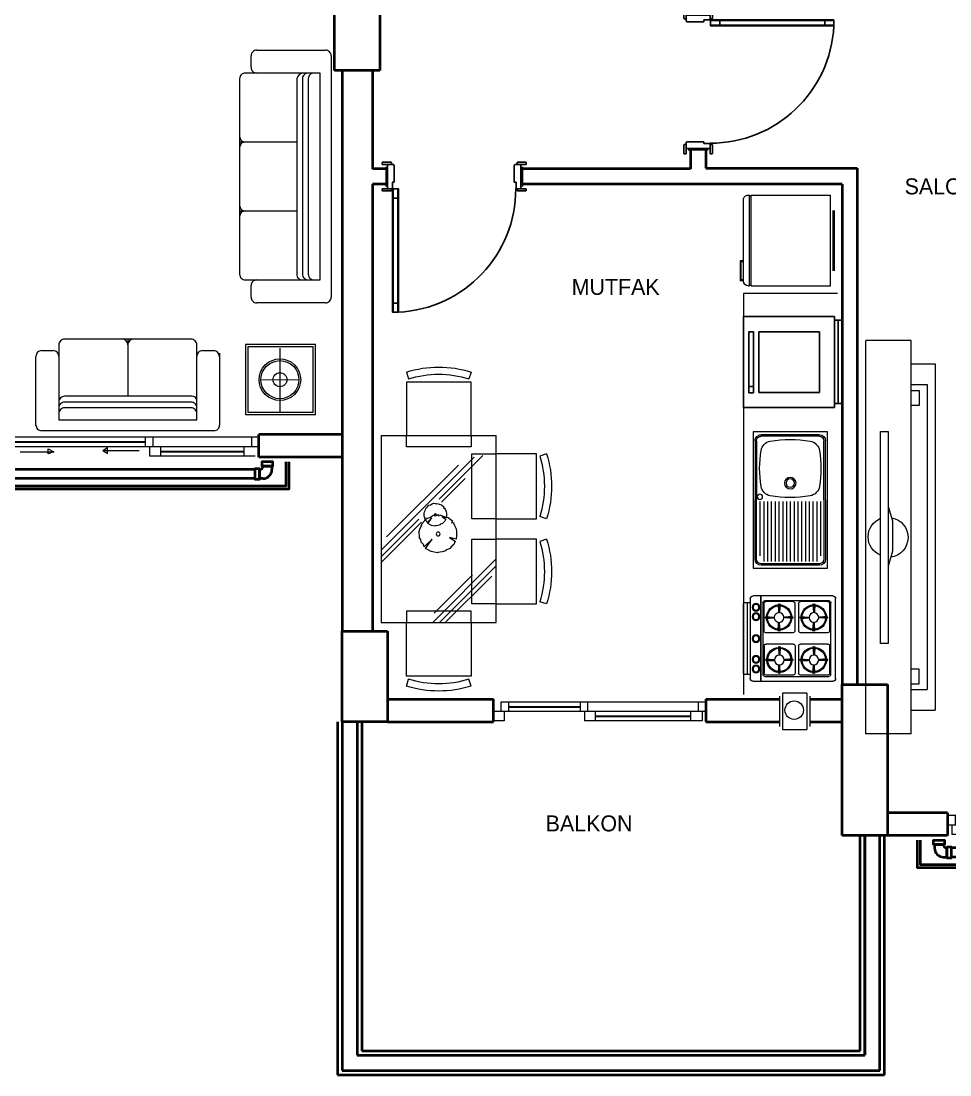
# Model space of a CAD drawing. Header units: millimetres. Extents: x 0 to 2111, y 0 to 1407.
# Drawn here: x 1189 to 1802, y 19 to 714 of the extents above; entities that cross this region are included whole.
import ezdxf

# ---------------------------------------------------------------- set-up
doc = ezdxf.new("R2010")
doc.units = ezdxf.units.MM
doc.layers.add('14_ISLAK_MEKAN_TEFRİŞ', color=134, linetype='Continuous')
doc.layers.add('PENCERE', color=134, linetype='Continuous')
for name, color, linetype, lineweight in [('cam', 130, 'Continuous', 5), ('duvar_40', 255, 'Continuous', 40), ('KAPI_ALFA', 252, 'Continuous', 25), ('TEF', 252, 'Continuous', 13), ('tefriş-mobilyaaa', 250, 'Continuous', 15), ('yazı', 255, 'Continuous', 20)]:
    doc.layers.add(name, color=color, linetype=linetype, lineweight=lineweight)
doc.styles.get("Standard").update_dxf_attribs({"font": 'EtrFont'})

# ---------------------------------------------------------------- blocks, each defined once
blk = doc.blocks.new('n3')
at = {"layer": 'tefriş-mobilyaaa'}
for p, q in [((1340.527168, 683.812724), (1340.527168, 691.364388)), ((1344.303, 695.140221), (1389.612986, 695.140221)), ((1393.388819, 691.364388), (1393.388819, 532.138119)), ((1332.975503, 676.26106), (1332.975503, 547.241447)), ((1386.258784, 680.036892), (1336.751336, 680.036892)), ((1386.258784, 680.036892), (1336.751336, 680.036892)), ((1386.258784, 680.036892), (1344.303, 680.036892)), ((1370.662628, 676.26106), (1370.662628, 547.241447)), ((1374.474059, 676.26106), (1374.474059, 547.241447)), ((1378.28549, 676.26106), (1378.28549, 547.241447)), ((1386.258784, 680.036892), (1382.061322, 680.036892)), ((1386.258784, 543.465615), (1386.258784, 680.036892)), ((1386.258784, 543.465615), (1386.258784, 680.036892)), ((1332.975503, 634.525213), (1370.662628, 634.525213)), ((1332.975503, 588.977293), (1370.662628, 588.977293)), ((1336.751336, 543.465615), (1386.258784, 543.465615)), ((1382.061322, 543.465615), (1386.258784, 543.465615)), ((1340.527168, 532.138119), (1340.527168, 539.689783)), ((1389.612986, 528.362286), (1344.303, 528.362286))]:
    blk.add_line(p, q, dxfattribs=at)
for centre, major_axis, start_param, end_param in [((1344.303, 691.364388), (2.669917, 2.669917), 0.7853981634, 2.3561944902), ((1389.612986, 691.364388), (-2.669917, 2.669917), 3.926990817, 5.4977871438), ((1344.303, 683.812724), (-2.669917, 2.669917), 0.7853981634, 2.3561944902), ((1336.751336, 676.26106), (2.669917, 2.669917), 0.7853981634, 2.3561944902), ((1375.900747, 674.798773), (-3.845528, 3.845528), 5.7700190574, 6.7963515573), ((1378.249891, 676.26106), (2.669917, 2.669917), 0.7853981634, 2.3561944902), ((1382.061322, 676.26106), (2.669917, 2.669917), 0.7853981634, 2.3561944902), ((1336.751336, 638.301046), (-2.669917, 2.669917), 0.7853981634, 2.3561944902), ((1336.751336, 630.749381), (2.669917, 2.669917), 0.7853981634, 2.3561944902), ((1336.751336, 592.753126), (2.669917, 2.669917), 2.3561944902, 3.926990817), ((1336.751336, 585.201461), (-2.669917, 2.669917), 5.4977871438, 7.0685834706), ((1336.751336, 547.241447), (2.669917, 2.669917), 2.3561944902, 3.926990817), ((1344.303, 539.689783), (-2.669917, 2.669917), 5.4977871438, 7.0685834706), ((1374.438461, 547.241447), (-2.669917, 2.669917), 0.7853981634, 2.3561944902), ((1378.249891, 547.241447), (-2.669917, 2.669917), 0.7853981634, 2.3561944902), ((1382.061322, 547.241447), (-2.669917, 2.669917), 0.7853981634, 2.3561944902), ((1344.303, 532.138119), (-2.669917, 2.669917), 0.7853981634, 2.3561944902), ((1389.612986, 532.138119), (2.669917, 2.669917), 3.926990817, 5.4977871438)]:
    blk.add_ellipse(centre, major_axis=major_axis, ratio=1, start_param=start_param, end_param=end_param, dxfattribs=at)
blk = doc.blocks.new('n9')
at = {"layer": 'tefriş-mobilyaaa'}
for p, q in [((1300.941501, 504.340345), (1217.469809, 504.340345)), ((1259.205655, 504.340345), (1259.205655, 466.65322)), ((1202.36648, 496.78868), (1209.918144, 496.78868)), ((1213.693977, 500.564512), (1213.693977, 451.057064)), ((1304.717333, 451.057064), (1304.717333, 500.564512)), ((1304.717333, 451.057064), (1304.717333, 500.564512)), ((1308.493165, 496.78868), (1316.04483, 496.78868)), ((1319.820662, 495.115157), (1319.820662, 447.702862)), ((1198.590648, 447.702862), (1198.590648, 493.012848)), ((1304.717333, 451.057064), (1304.717333, 493.012848)), ((1300.941501, 466.65322), (1217.469809, 466.65322)), ((1300.941501, 462.841789), (1217.469809, 462.841789)), ((1213.693977, 455.254526), (1213.693977, 451.057064)), ((1300.941501, 459.030358), (1217.469809, 459.030358)), ((1304.717333, 451.057064), (1304.717333, 455.254526)), ((1213.693977, 451.057064), (1304.717333, 451.057064)), ((1213.693977, 451.057064), (1304.717333, 451.057064)), ((1316.04483, 443.927029), (1202.36648, 443.927029))]:
    blk.add_line(p, q, dxfattribs=at)
for centre, major_axis, start_param, end_param in [((1217.469809, 500.564512), (-2.669917, 2.669917), 5.4977871438, 7.0685834706), ((1255.429823, 500.564512), (-2.669917, 2.669917), 3.926990817, 5.4977871438), ((1262.981487, 500.564512), (2.669917, 2.669917), 0.7853981634, 2.3561944902), ((1300.941501, 500.564512), (2.669917, 2.669917), 5.4977871438, 7.0685834706), ((1202.36648, 493.012848), (-2.669917, 2.669917), 5.4977871438, 7.0685834706), ((1209.918144, 493.012848), (2.669917, 2.669917), 5.4977871438, 7.0685834706), ((1308.493165, 493.012848), (-2.669917, 2.669917), 5.4977871438, 7.0685834706), ((1315.265184, 492.233202), (3.268045, 3.268045), 5.6672897043, 6.8990809102), ((1217.469809, 462.877387), (-2.669917, 2.669917), 5.4977871438, 7.0685834706), ((1301.578451, 463.514337), (2.264761, 2.264761), 5.2975829787, 7.2687876357), ((1217.469809, 459.065957), (2.669917, 2.669917), 0.7853981634, 2.3561944902), ((1300.941501, 459.065957), (-2.669917, 2.669917), 3.926990817, 5.4977871438), ((1217.469809, 455.254526), (-2.669917, 2.669917), 5.4977871438, 7.0685834706), ((1300.941501, 455.254526), (2.669917, 2.669917), 5.4977871438, 7.0685834706), ((1202.36648, 447.702862), (-2.669917, 2.669917), 0.7853981634, 2.3561944902), ((1316.04483, 447.702862), (-2.669917, 2.669917), 2.3561944902, 3.926990817)]:
    blk.add_ellipse(centre, major_axis=major_axis, ratio=1, start_param=start_param, end_param=end_param, dxfattribs=at)
blk = doc.blocks.new('a4')
at = {"layer": 'cam'}
for p, q in [((1270.754289, 436.494708), (1180.754289, 436.494708)), ((1270.754289, 436.120808), (1180.754289, 436.120808)), ((1170.754289, 430.198008), (1115.754289, 430.198008)), ((1170.754289, 429.842808), (1115.754289, 429.842808)), ((1335.754289, 430.198008), (1280.754289, 430.198008)), ((1335.754289, 429.842808), (1280.754289, 429.842808))]:
    blk.add_line(p, q, dxfattribs=at)
at = {"layer": 'duvar_40'}
for p, q in [((1105.753289, 441.494708), (1105.753289, 426.494708)), ((1345.753289, 426.494708), (1345.753289, 441.494708))]:
    blk.add_line(p, q, dxfattribs=at)
at = {"layer": 'duvar_40', "flags": 128}
for points in [[(1085.753289, 423.494708), (1085.753289, 405.494708), (1365.753289, 405.494708), (1365.753289, 423.494708)], [(1087.753289, 423.494708), (1087.753289, 407.494708), (1345.753289, 407.494708), (1363.753289, 407.494708), (1363.753289, 423.494708)], [(1097.153289, 420.494708), (1096.553289, 420.494708), (1096.553289, 423.494708), (1103.753289, 423.494708), (1103.753289, 420.494708), (1097.153289, 420.494708), (1096.553289, 420.494708)], [(1097.153289, 420.494708), (1097.153289, 418.302325)], [(1097.153289, 420.494708), (1103.153289, 420.494708)], [(1105.345672, 412.302325), (1105.345672, 411.702325), (1108.345672, 411.702325), (1108.345672, 418.902325), (1105.345672, 418.902325), (1105.345672, 412.302325), (1105.345672, 411.702325)], [(1105.345672, 412.302325), (1105.345672, 418.302325)], [(1343.160905, 418.302325), (1108.345672, 418.302325)], [(1346.160905, 412.302325), (1346.160905, 411.702325), (1343.160905, 411.702325), (1343.160905, 418.902325), (1346.160905, 418.902325), (1346.160905, 412.302325), (1346.160905, 411.702325)], [(1346.160905, 412.302325), (1346.160905, 418.302325)], [(1354.353289, 420.494708), (1354.953289, 420.494708), (1354.953289, 423.494708), (1347.753289, 423.494708), (1347.753289, 420.494708), (1354.353289, 420.494708), (1354.953289, 420.494708)], [(1354.353289, 420.494708), (1348.353289, 420.494708)], [(1354.353289, 420.494708), (1354.353289, 418.302325)], [(1103.153289, 412.302325), (1105.345672, 412.302325)], [(1103.153289, 412.302325), (1105.345672, 412.302325)], [(1103.538055, 412.302325), (1105.345672, 412.302325)], [(1103.538055, 412.302325), (1105.345672, 412.302325)], [(1343.160905, 412.302325), (1108.345672, 412.302325)], [(1348.353289, 412.302325), (1346.160905, 412.302325)], [(1347.968522, 412.302325), (1346.160905, 412.302325)]]:
    blk.add_lwpolyline(points, dxfattribs=at)
at = {"layer": 'duvar_40'}
for centre, radius, start, end in [((1103.153289, 418.302325), 6, 180, 270), ((1105.153289, 420.302325), 2, 174.48009, 275.51991), ((1105.153289, 420.302325), 2, 174.48009, 275.51991), ((1346.353289, 420.302325), 2, 264.48009, 5.51991), ((1348.353289, 418.302325), 6, 270, 0)]:
    blk.add_arc(centre, radius, start, end, dxfattribs=at)
at = {"layer": 'PENCERE', "color": 134, "linetype": 'Continuous', "lineweight": 18}
for p, q in [((1105.754289, 439.619708), (1105.754289, 433.369708)), ((1110.754289, 439.619708), (1105.754289, 439.619708)), ((1175.754289, 439.619708), (1110.754289, 439.619708)), ((1110.754289, 439.619708), (1110.754289, 433.369708)), ((1180.754289, 439.619708), (1175.754289, 439.619708)), ((1175.754289, 439.619708), (1175.754289, 433.369708)), ((1270.754289, 439.619708), (1180.754289, 439.619708)), ((1180.754289, 439.619708), (1180.754289, 436.494708)), ((1180.754289, 439.619708), (1180.754289, 433.369708)), ((1275.754289, 439.619708), (1270.754289, 439.619708)), ((1270.754289, 439.619708), (1270.754289, 436.494708)), ((1270.754289, 439.619708), (1270.754289, 433.369708)), ((1340.754289, 439.619708), (1275.754289, 439.619708)), ((1275.754289, 439.619708), (1275.754289, 433.369708)), ((1340.754289, 439.619708), (1340.754289, 433.369708)), ((1345.754289, 439.619708), (1340.754289, 439.619708)), ((1345.754289, 439.619708), (1345.754289, 433.369708)), ((1110.754289, 433.369708), (1105.754289, 433.369708)), ((1108.466189, 433.369708), (1108.466189, 427.119708)), ((1115.754289, 433.369708), (1110.754289, 433.369708)), ((1170.754289, 433.369708), (1115.754289, 433.369708)), ((1115.754289, 433.369708), (1115.754289, 430.198008)), ((1115.754289, 433.369708), (1115.754289, 427.119708)), ((1175.754289, 433.369708), (1170.754289, 433.369708)), ((1170.754289, 433.369708), (1170.754289, 430.198008)), ((1170.754289, 433.369708), (1170.754289, 427.119708)), ((1180.754289, 433.369708), (1175.754289, 433.369708)), ((1177.813189, 433.369708), (1177.813189, 427.119708)), ((1180.754289, 436.494708), (1180.754289, 436.120808)), ((1180.754289, 436.120808), (1180.754289, 433.369708)), ((1270.754289, 433.369708), (1180.754289, 433.369708)), ((1206.673889, 428.643108), (1206.673889, 431.897508)), ((1206.673889, 431.897508), (1210.362289, 429.999108)), ((1245.853789, 432.583408), (1242.640689, 430.575208)), ((1245.853789, 428.853908), (1245.853789, 432.583408)), ((1270.754289, 436.494708), (1270.754289, 436.120808)), ((1270.754289, 436.120808), (1270.754289, 433.369708)), ((1275.754289, 433.369708), (1270.754289, 433.369708)), ((1273.609889, 433.369708), (1273.609889, 427.119708)), ((1280.754289, 433.369708), (1275.754289, 433.369708)), ((1335.754289, 433.369708), (1280.754289, 433.369708)), ((1280.754289, 433.369708), (1280.754289, 430.198008)), ((1280.754289, 433.369708), (1280.754289, 427.119708)), ((1340.754289, 433.369708), (1335.754289, 433.369708)), ((1335.754289, 433.369708), (1335.754289, 430.198008)), ((1335.754289, 433.369708), (1335.754289, 427.119708)), ((1345.754289, 433.369708), (1340.754289, 433.369708)), ((1115.754289, 427.119708), (1108.466189, 427.119708)), ((1115.754289, 430.198008), (1115.754289, 429.842808)), ((1115.754289, 429.842808), (1115.754289, 427.119708)), ((1170.754289, 427.119708), (1115.754289, 427.119708)), ((1170.754289, 430.198008), (1170.754289, 429.842808)), ((1170.754289, 429.842808), (1170.754289, 427.119708)), ((1177.813189, 427.119708), (1170.754289, 427.119708)), ((1188.231889, 429.999108), (1210.362289, 429.999108)), ((1210.362289, 429.999108), (1206.673889, 428.643108)), ((1266.739089, 430.575208), (1242.640689, 430.575208)), ((1242.640689, 430.575208), (1245.853789, 428.853908)), ((1280.754289, 427.119708), (1273.609889, 427.119708)), ((1280.754289, 430.198008), (1280.754289, 429.842808)), ((1280.754289, 429.842808), (1280.754289, 427.119708)), ((1335.754289, 427.119708), (1280.754289, 427.119708)), ((1335.754289, 430.198008), (1335.754289, 429.842808)), ((1335.754289, 429.842808), (1335.754289, 427.119708)), ((1343.266189, 427.119708), (1335.754289, 427.119708))]:
    blk.add_line(p, q, dxfattribs=at)
blk = doc.blocks.new('a5')
at = {"layer": 'cam'}
for p, q in [((1557.687685, 261.717648), (1510.468406, 261.704386)), ((1557.687685, 261.343748), (1510.468406, 261.330486)), ((1630.687685, 255.420948), (1567.687685, 255.420948)), ((1630.687685, 255.065748), (1567.687685, 255.065748))]:
    blk.add_line(p, q, dxfattribs=at)
at = {"layer": 'duvar_40'}
for p, q in [((1500.468406, 251.717869), (1500.468406, 266.717869)), ((1640.686685, 266.717869), (1640.686685, 251.717869))]:
    blk.add_line(p, q, dxfattribs=at)
at = {"layer": 'PENCERE', "color": 134, "linetype": 'Continuous', "lineweight": 18}
for p, q in [((1510.468406, 264.829386), (1505.468406, 264.829386)), ((1505.468406, 264.829386), (1505.468406, 258.579386)), ((1557.687685, 264.842648), (1510.468406, 264.829386)), ((1510.468406, 264.829386), (1510.468406, 261.704386)), ((1510.468406, 264.829386), (1510.468406, 258.579386)), ((1562.687685, 264.842648), (1557.687685, 264.842648)), ((1557.687685, 264.842648), (1557.687685, 261.717648)), ((1557.687685, 264.842648), (1557.687685, 258.592648)), ((1635.687685, 264.842648), (1562.687685, 264.842648)), ((1562.687685, 264.842648), (1562.687685, 258.592648)), ((1635.687685, 264.842648), (1635.687685, 258.592648)), ((1640.687685, 264.842648), (1635.687685, 264.842648)), ((1640.687685, 264.842648), (1640.687685, 258.592648)), ((1505.468406, 258.579386), (1500.468406, 258.579386)), ((1500.468406, 258.579386), (1500.468406, 255.407686)), ((1500.468406, 258.579386), (1500.468406, 252.329386)), ((1510.468406, 258.579386), (1505.468406, 258.579386)), ((1507.527306, 258.579386), (1507.527306, 252.329386)), ((1510.468406, 261.704386), (1510.468406, 261.330486)), ((1510.468406, 261.330486), (1510.468406, 258.579386)), ((1557.687685, 258.592648), (1510.468406, 258.579386)), ((1557.687685, 261.717648), (1557.687685, 261.343748)), ((1557.687685, 261.343748), (1557.687685, 258.592648)), ((1562.687685, 258.592648), (1557.687685, 258.592648)), ((1560.543285, 258.592648), (1560.543285, 252.342648)), ((1567.687685, 258.592648), (1562.687685, 258.592648)), ((1630.687685, 258.592648), (1567.687685, 258.592648)), ((1567.687685, 258.592648), (1567.687685, 255.420948)), ((1567.687685, 258.592648), (1567.687685, 252.342648)), ((1635.687685, 258.592648), (1630.687685, 258.592648)), ((1630.687685, 258.592648), (1630.687685, 255.420948)), ((1630.687685, 258.592648), (1630.687685, 252.342648)), ((1640.687685, 258.592648), (1635.687685, 258.592648)), ((1638.199585, 258.592648), (1638.199585, 252.342648)), ((1500.468406, 255.407686), (1500.468406, 255.052486)), ((1500.468406, 255.052486), (1500.468406, 252.329386)), ((1507.527306, 252.329386), (1500.468406, 252.329386)), ((1567.687685, 252.342648), (1560.543285, 252.342648)), ((1567.687685, 255.420948), (1567.687685, 255.065748)), ((1567.687685, 255.065748), (1567.687685, 252.342648)), ((1630.687685, 252.342648), (1567.687685, 252.342648)), ((1630.687685, 255.420948), (1630.687685, 255.065748)), ((1630.687685, 255.065748), (1630.687685, 252.342648)), ((1638.199585, 252.342648), (1630.687685, 252.342648))]:
    blk.add_line(p, q, dxfattribs=at)
blk = doc.blocks.new('a6')
at = {"layer": 'cam'}
for p, q in [((1965.259948, 186.71794), (1875.259948, 186.71794)), ((1965.259948, 186.34404), (1875.259948, 186.34404)), ((1865.259948, 180.42124), (1810.259948, 180.42124)), ((1865.259948, 180.06604), (1810.259948, 180.06604)), ((2030.259948, 180.42124), (1975.259948, 180.42124)), ((2030.259948, 180.06604), (1975.259948, 180.06604))]:
    blk.add_line(p, q, dxfattribs=at)
at = {"layer": 'duvar_40'}
for p, q in [((1800.258948, 191.71794), (1800.258948, 176.71794)), ((2040.258948, 176.71794), (2040.258948, 191.71794))]:
    blk.add_line(p, q, dxfattribs=at)
at = {"layer": 'duvar_40', "flags": 128}
for points in [[(1780.258948, 173.71794), (1780.258948, 155.71794), (2060.258948, 155.71794), (2060.258948, 173.71794)], [(1782.258948, 173.71794), (1782.258948, 157.71794), (2040.258948, 157.71794), (2058.258948, 157.71794), (2058.258948, 173.71794)], [(1791.658948, 170.71794), (1791.058948, 170.71794), (1791.058948, 173.71794), (1798.258948, 173.71794), (1798.258948, 170.71794), (1791.658948, 170.71794), (1791.058948, 170.71794)], [(1791.658948, 170.71794), (1791.658948, 168.525557)], [(1791.658948, 170.71794), (1797.658948, 170.71794)], [(1799.851331, 162.525557), (1799.851331, 161.925557), (1802.851331, 161.925557), (1802.851331, 169.125557), (1799.851331, 169.125557), (1799.851331, 162.525557), (1799.851331, 161.925557)], [(1799.851331, 162.525557), (1799.851331, 168.525557)], [(2037.666565, 168.525557), (1802.851331, 168.525557)], [(2040.666565, 162.525557), (2040.666565, 161.925557), (2037.666565, 161.925557), (2037.666565, 169.125557), (2040.666565, 169.125557), (2040.666565, 162.525557), (2040.666565, 161.925557)], [(2040.666565, 162.525557), (2040.666565, 168.525557)], [(2048.858948, 170.71794), (2049.458948, 170.71794), (2049.458948, 173.71794), (2042.258948, 173.71794), (2042.258948, 170.71794), (2048.858948, 170.71794), (2049.458948, 170.71794)], [(2048.858948, 170.71794), (2042.858948, 170.71794)], [(2048.858948, 170.71794), (2048.858948, 168.525557)], [(1797.658948, 162.525557), (1799.851331, 162.525557)], [(1797.658948, 162.525557), (1799.851331, 162.525557)], [(1798.043714, 162.525557), (1799.851331, 162.525557)], [(1798.043714, 162.525557), (1799.851331, 162.525557)], [(2037.666565, 162.525557), (1802.851331, 162.525557)], [(2042.858948, 162.525557), (2040.666565, 162.525557)], [(2042.474181, 162.525557), (2040.666565, 162.525557)]]:
    blk.add_lwpolyline(points, dxfattribs=at)
at = {"layer": 'duvar_40'}
for centre, radius, start, end in [((1797.658948, 168.525557), 6, 180, 270), ((1799.658948, 170.525557), 2, 174.48009, 275.51991), ((1799.658948, 170.525557), 2, 174.48009, 275.51991), ((2040.858948, 170.525557), 2, 264.48009, 5.51991), ((2042.858948, 168.525557), 6, 270, 0)]:
    blk.add_arc(centre, radius, start, end, dxfattribs=at)
at = {"layer": 'PENCERE', "color": 134, "linetype": 'Continuous', "lineweight": 18}
for p, q in [((1800.259948, 189.84294), (1800.259948, 183.59294)), ((1805.259948, 189.84294), (1800.259948, 189.84294)), ((1870.259948, 189.84294), (1805.259948, 189.84294)), ((1805.259948, 189.84294), (1805.259948, 183.59294)), ((1875.259948, 189.84294), (1870.259948, 189.84294)), ((1870.259948, 189.84294), (1870.259948, 183.59294)), ((1965.259948, 189.84294), (1875.259948, 189.84294)), ((1875.259948, 189.84294), (1875.259948, 186.71794)), ((1875.259948, 189.84294), (1875.259948, 183.59294)), ((1970.259948, 189.84294), (1965.259948, 189.84294)), ((1965.259948, 189.84294), (1965.259948, 186.71794)), ((1965.259948, 189.84294), (1965.259948, 183.59294)), ((2035.259948, 189.84294), (1970.259948, 189.84294)), ((1970.259948, 189.84294), (1970.259948, 183.59294)), ((2035.259948, 189.84294), (2035.259948, 183.59294)), ((2040.259948, 189.84294), (2035.259948, 189.84294)), ((2040.259948, 189.84294), (2040.259948, 183.59294)), ((1805.259948, 183.59294), (1800.259948, 183.59294)), ((1802.971848, 183.59294), (1802.971848, 177.34294)), ((1810.259948, 183.59294), (1805.259948, 183.59294)), ((1865.259948, 183.59294), (1810.259948, 183.59294)), ((1810.259948, 183.59294), (1810.259948, 180.42124)), ((1810.259948, 183.59294), (1810.259948, 177.34294)), ((1870.259948, 183.59294), (1865.259948, 183.59294)), ((1865.259948, 183.59294), (1865.259948, 180.42124)), ((1865.259948, 183.59294), (1865.259948, 177.34294)), ((1875.259948, 183.59294), (1870.259948, 183.59294)), ((1872.318848, 183.59294), (1872.318848, 177.34294)), ((1875.259948, 186.71794), (1875.259948, 186.34404)), ((1875.259948, 186.34404), (1875.259948, 183.59294)), ((1965.259948, 183.59294), (1875.259948, 183.59294)), ((1901.179548, 178.86634), (1901.179548, 182.12074)), ((1901.179548, 182.12074), (1904.867948, 180.22234)), ((1940.359448, 182.80664), (1937.146348, 180.79844)), ((1940.359448, 179.07714), (1940.359448, 182.80664)), ((1965.259948, 186.71794), (1965.259948, 186.34404)), ((1965.259948, 186.34404), (1965.259948, 183.59294)), ((1970.259948, 183.59294), (1965.259948, 183.59294)), ((1968.115548, 183.59294), (1968.115548, 177.34294)), ((1975.259948, 183.59294), (1970.259948, 183.59294)), ((2030.259948, 183.59294), (1975.259948, 183.59294)), ((1975.259948, 183.59294), (1975.259948, 180.42124)), ((1975.259948, 183.59294), (1975.259948, 177.34294)), ((2035.259948, 183.59294), (2030.259948, 183.59294)), ((2030.259948, 183.59294), (2030.259948, 180.42124)), ((2030.259948, 183.59294), (2030.259948, 177.34294)), ((2040.259948, 183.59294), (2035.259948, 183.59294)), ((1810.259948, 177.34294), (1802.971848, 177.34294)), ((1810.259948, 180.42124), (1810.259948, 180.06604)), ((1810.259948, 180.06604), (1810.259948, 177.34294)), ((1865.259948, 177.34294), (1810.259948, 177.34294)), ((1865.259948, 180.42124), (1865.259948, 180.06604)), ((1865.259948, 180.06604), (1865.259948, 177.34294)), ((1872.318848, 177.34294), (1865.259948, 177.34294)), ((1882.737548, 180.22234), (1904.867948, 180.22234)), ((1904.867948, 180.22234), (1901.179548, 178.86634)), ((1961.244748, 180.79844), (1937.146348, 180.79844)), ((1937.146348, 180.79844), (1940.359448, 179.07714)), ((1975.259948, 177.34294), (1968.115548, 177.34294)), ((1975.259948, 180.42124), (1975.259948, 180.06604)), ((1975.259948, 180.06604), (1975.259948, 177.34294)), ((2030.259948, 177.34294), (1975.259948, 177.34294)), ((2030.259948, 180.42124), (2030.259948, 180.06604)), ((2030.259948, 180.06604), (2030.259948, 177.34294)), ((2037.771848, 177.34294), (2030.259948, 177.34294))]:
    blk.add_line(p, q, dxfattribs=at)
blk = doc.blocks.new('bb12')
at = {"layer": '14_ISLAK_MEKAN_TEFRİŞ'}
for p, q in [((1139.887996, -291.899922), (1079.887996, -291.899922)), ((1079.887996, -291.899922), (1079.887996, -351.899922)), ((1139.887996, -351.899922), (1139.887996, -291.899922)), ((1129.887996, -301.899922), (1089.887996, -301.899922)), ((1089.887996, -301.899922), (1089.887996, -341.899922)), ((1129.887996, -341.899922), (1129.887996, -301.899922)), ((1089.887996, -341.899922), (1129.887996, -341.899922)), ((1079.887996, -351.899922), (1139.887996, -351.899922)), ((1082.428008, -351.899922), (1082.428008, -356.899922)), ((1082.428008, -356.899922), (1132.428008, -356.899922)), ((1132.428008, -356.899922), (1137.428008, -356.899922))]:
    blk.add_line(p, q, dxfattribs=at)
at = {"layer": '14_ISLAK_MEKAN_TEFRİŞ', "flags": 128}
for points in [[(1089.659863, -295.395742), (1093.65358, -295.395742), (1093.65358, -298.404103), (1089.659863, -298.404103)], [(1093.65358, -295.395742), (1129.887996, -295.395742), (1129.887996, -298.404103), (1093.65358, -298.404103)]]:
    blk.add_lwpolyline(points, close=True, dxfattribs=at)
for points in [[(1082.428008, -354.399922), (1137.428008, -354.399922)], [(1137.428008, -356.899922), (1137.428008, -351.899922)]]:
    blk.add_lwpolyline(points, dxfattribs=at)
blk = doc.blocks.new('kıjul')
at = {"layer": 'tefriş-mobilyaaa'}
for p, q in [((254.124122, 45.78949), (-5.392863, 45.78949)), ((-5.392863, 15.78949), (-5.392863, 45.78949)), ((254.124122, 15.78949), (254.124122, 45.78949)), ((254.124122, 15.78949), (-5.392863, 15.78949)), ((10, 15.78949), (10, 0)), ((23.707358, 15.78949), (23.707358, 5.263163)), ((27.640273, 15.78949), (27.640273, 10.526326)), ((37.414715, 10.526326), (37.414715, 15.78949)), ((211.463689, 10.526326), (211.463689, 15.78949)), ((221.238132, 15.78949), (221.238132, 10.526326)), ((224.997527, 15.78949), (224.997527, 5.263163)), ((238.531365, 15.78949), (238.531365, 0)), ((27.640273, 10.526326), (37.414715, 10.526326)), ((221.238132, 10.526326), (211.463689, 10.526326)), ((10, 0), (238.531365, 0)), ((23.707358, 5.263163), (224.997527, 5.263163))]:
    blk.add_line(p, q, dxfattribs=at)
at = {"layer": 'tefriş-mobilyaaa', "flags": 128}
blk.add_lwpolyline([(194.619432, 36.03803), (54.619432, 36.03803), (54.619432, 31.03803), (194.619432, 31.03803)], close=True, dxfattribs=at)
blk.add_lwpolyline([(104.267761, 31.03803), (113.550339, 28.201488), (133.550078, 28.099315), (143.565273, 31.04819)], dxfattribs=at)
at = {"layer": 'tefriş-mobilyaaa'}
for centre, start, end in [((124.168716, 31.03803), 22.29601, 157.70399), ((124.619432, 31.03803), 189.83439, 352.49623)]:
    blk.add_arc(centre, 13.178991, start, end, dxfattribs=at)
blk = doc.blocks.new('WT')
at = {"layer": 'TEF'}
for p, q in [((-2494.722317, 3739.425841), (-2494.722317, 3791.917784)), ((-2494.722317, 3791.917784), (-2434.722317, 3791.917784)), ((-2484.748638, 3794.514095), (-2444.904737, 3794.514095)), ((-2484.748638, 3793.586841), (-2444.904737, 3793.586841)), ((-2434.722317, 3739.425841), (-2434.722317, 3791.917784)), ((-2494.722317, 3739.425841), (-2434.722317, 3739.425841)), ((-2494.722317, 3738.425841), (-2434.722317, 3738.425841)), ((-2494.722317, 3737.57706), (-2494.722317, 3738.425841)), ((-2494.132904, 3738.425841), (-2494.132904, 3739.425841)), ((-2435.31173, 3738.425841), (-2435.31173, 3739.425841)), ((-2434.722317, 3737.57706), (-2434.722317, 3738.425841)), ((-2491.571097, 3734.425841), (-2437.873536, 3734.425841)), ((-2491.296968, 3734.425841), (-2491.296968, 3732.242768)), ((-2478.271446, 3732.242768), (-2491.296968, 3732.242768)), ((-2490.707555, 3734.425841), (-2490.707555, 3732.832181)), ((-2490.707555, 3732.832181), (-2478.860859, 3732.832181)), ((-2478.860859, 3734.425841), (-2478.860859, 3732.832181)), ((-2478.271446, 3734.425841), (-2478.271446, 3732.242768))]:
    blk.add_line(p, q, dxfattribs=at)
for centre, start, end in [((-2491.571097, 3737.57706), 180, 270), ((-2437.873536, 3737.57706), 270, 0)]:
    blk.add_arc(centre, 3.151219, start, end, dxfattribs=at)
blk = doc.blocks.new('TRGTH')
at = {"layer": 'TEF'}
for p, q in [((-2378.694072, 3806.600788), (-2326.214072, 3806.600788)), ((-2331.573936, 3750.280788), (-2331.573936, 3806.600788)), ((-2331.253936, 3750.280788), (-2331.253936, 3806.600788)), ((-2380.614072, 3752.200788), (-2380.614072, 3804.680788)), ((-2377.414072, 3754.760788), (-2377.414072, 3802.120788)), ((-2376.654834, 3801.539586), (-2376.654834, 3783.619586)), ((-2376.134072, 3803.400788), (-2333.894072, 3803.400788)), ((-2375.374834, 3802.819586), (-2357.454834, 3802.819586)), ((-2366.899471, 3801.090975), (-2366.579471, 3795.970975)), ((-2366.259471, 3801.090975), (-2366.259471, 3801.309186)), ((-2366.259471, 3801.090975), (-2366.259471, 3795.803861)), ((-2365.619471, 3801.090975), (-2365.939471, 3795.970975)), ((-2356.174834, 3801.539586), (-2356.174834, 3783.619586)), ((-2353.732422, 3801.539586), (-2353.732422, 3783.619586)), ((-2352.452422, 3802.819586), (-2334.532422, 3802.819586)), ((-2343.977059, 3801.090975), (-2343.657059, 3795.970975)), ((-2343.337059, 3801.090975), (-2343.337059, 3801.309186)), ((-2343.337059, 3801.090975), (-2343.337059, 3795.803861)), ((-2342.697059, 3801.090975), (-2343.017059, 3795.970975)), ((-2333.252422, 3801.539586), (-2333.252422, 3783.619586)), ((-2332.614072, 3802.120788), (-2332.614072, 3754.760788)), ((-2324.294072, 3804.680788), (-2324.294072, 3752.200788)), ((-2320.497954, 3802.169321), (-2324.294072, 3802.169321)), ((-2322.417954, 3754.712255), (-2322.417954, 3802.169321)), ((-2319.857954, 3755.352255), (-2319.857954, 3801.529321)), ((-2375.00126, 3792.349186), (-2375.219471, 3792.349186)), ((-2375.00126, 3792.989186), (-2369.88126, 3792.669186)), ((-2375.00126, 3792.349186), (-2369.714146, 3792.349186)), ((-2375.00126, 3791.709186), (-2369.88126, 3792.029186)), ((-2357.517681, 3792.349186), (-2362.804795, 3792.349186)), ((-2357.517681, 3792.989186), (-2362.637681, 3792.669186)), ((-2357.517681, 3791.709186), (-2362.637681, 3792.029186)), ((-2357.517681, 3792.349186), (-2357.299471, 3792.349186)), ((-2352.078848, 3792.349186), (-2352.297059, 3792.349186)), ((-2352.078848, 3792.989186), (-2346.958848, 3792.669186)), ((-2352.078848, 3792.349186), (-2346.791734, 3792.349186)), ((-2352.078848, 3791.709186), (-2346.958848, 3792.029186)), ((-2334.595269, 3792.349186), (-2339.882383, 3792.349186)), ((-2334.595269, 3792.989186), (-2339.715269, 3792.669186)), ((-2334.595269, 3791.709186), (-2339.715269, 3792.029186)), ((-2334.595269, 3792.349186), (-2334.377059, 3792.349186)), ((-2366.899471, 3783.607396), (-2366.579471, 3788.727396)), ((-2366.259471, 3783.607396), (-2366.259471, 3788.89451)), ((-2365.619471, 3783.607396), (-2365.939471, 3788.727396)), ((-2343.977059, 3783.607396), (-2343.657059, 3788.727396)), ((-2343.337059, 3783.607396), (-2343.337059, 3788.89451)), ((-2342.697059, 3783.607396), (-2343.017059, 3788.727396)), ((-2375.374834, 3782.339586), (-2357.454834, 3782.339586)), ((-2366.259471, 3783.607396), (-2366.259471, 3783.389186)), ((-2352.452422, 3782.339586), (-2334.532422, 3782.339586)), ((-2343.337059, 3783.607396), (-2343.337059, 3783.389186)), ((-2376.654834, 3773.551188), (-2376.654834, 3755.631188)), ((-2375.374834, 3774.831188), (-2357.454834, 3774.831188)), ((-2366.899471, 3773.102578), (-2366.579471, 3767.982578)), ((-2366.259471, 3773.102578), (-2366.259471, 3773.320788)), ((-2366.259471, 3773.102578), (-2366.259471, 3767.815464)), ((-2365.619471, 3773.102578), (-2365.939471, 3767.982578)), ((-2356.174834, 3773.551188), (-2356.174834, 3755.631188)), ((-2353.885197, 3773.551188), (-2353.885197, 3755.631188)), ((-2352.605197, 3774.831188), (-2334.685197, 3774.831188)), ((-2344.129834, 3773.102578), (-2343.809834, 3767.982578)), ((-2343.489834, 3773.102578), (-2343.489834, 3773.320788)), ((-2343.489834, 3773.102578), (-2343.489834, 3767.815464)), ((-2342.849834, 3773.102578), (-2343.169834, 3767.982578)), ((-2333.405197, 3773.551188), (-2333.405197, 3755.631188)), ((-2375.00126, 3764.360788), (-2375.219471, 3764.360788)), ((-2375.00126, 3765.000788), (-2369.88126, 3764.680788)), ((-2375.00126, 3764.360788), (-2369.714146, 3764.360788)), ((-2375.00126, 3763.720788), (-2369.88126, 3764.040788)), ((-2357.517681, 3764.360788), (-2362.804795, 3764.360788)), ((-2357.517681, 3765.000788), (-2362.637681, 3764.680788)), ((-2357.517681, 3763.720788), (-2362.637681, 3764.040788)), ((-2357.517681, 3764.360788), (-2357.299471, 3764.360788)), ((-2352.231624, 3764.360788), (-2352.449834, 3764.360788)), ((-2352.231624, 3765.000788), (-2347.111624, 3764.680788)), ((-2352.231624, 3764.360788), (-2346.94451, 3764.360788)), ((-2352.231624, 3763.720788), (-2347.111624, 3764.040788)), ((-2334.748044, 3764.360788), (-2340.035158, 3764.360788)), ((-2334.748044, 3765.000788), (-2339.868044, 3764.680788)), ((-2334.748044, 3763.720788), (-2339.868044, 3764.040788)), ((-2334.748044, 3764.360788), (-2334.529834, 3764.360788)), ((-2366.899471, 3755.618998), (-2366.579471, 3760.738998)), ((-2366.259471, 3755.618998), (-2366.259471, 3760.906113)), ((-2365.619471, 3755.618998), (-2365.939471, 3760.738998)), ((-2344.129834, 3755.618998), (-2343.809834, 3760.738998)), ((-2343.489834, 3755.618998), (-2343.489834, 3760.906113)), ((-2342.849834, 3755.618998), (-2343.169834, 3760.738998)), ((-2326.214072, 3750.280788), (-2378.694072, 3750.280788)), ((-2333.894072, 3753.480788), (-2376.134072, 3753.480788)), ((-2375.374834, 3754.351188), (-2357.454834, 3754.351188)), ((-2366.259471, 3755.618998), (-2366.259471, 3755.400788)), ((-2352.605197, 3754.351188), (-2334.685197, 3754.351188)), ((-2343.489834, 3755.618998), (-2343.489834, 3755.400788)), ((-2324.294072, 3754.712255), (-2320.497954, 3754.712255))]:
    blk.add_line(p, q, dxfattribs=at)
for centre, radius in [((-2328.085434, 3799.120894), 2.56), ((-2328.085434, 3799.120894), 1.92), ((-2366.259471, 3792.349186), 3.2), ((-2343.337059, 3792.349186), 3.2), ((-2328.085434, 3792.910868), 2.56), ((-2328.085434, 3792.910868), 1.92), ((-2328.085434, 3778.440788), 2.56), ((-2328.085434, 3778.440788), 1.92), ((-2366.259471, 3764.360788), 3.2), ((-2343.489834, 3764.360788), 3.2), ((-2328.085434, 3764.726851), 2.56), ((-2328.085434, 3764.726851), 1.92), ((-2328.085434, 3758.357575), 2.56), ((-2328.085434, 3758.357575), 1.92)]:
    blk.add_circle(centre, radius, dxfattribs=at)
for centre, radius, start, end in [((-2378.694072, 3804.680788), 1.92, 90, 180), ((-2326.214072, 3804.680788), 1.92, 0, 90), ((-2376.134072, 3802.120788), 1.28, 90, 180), ((-2375.374834, 3801.539586), 1.28, 90, 180), ((-2366.259471, 3792.349186), 8.32, 94.219932, 175.780068), ((-2366.259471, 3792.349186), 7.68, 94.273568, 175.726432), ((-2366.259471, 3800.261536), 1.04765, 52.346037, 127.653963), ((-2366.259471, 3792.349186), 7.68, 4.273568, 85.726432), ((-2366.259471, 3792.349186), 8.32, 4.219932, 85.780068), ((-2357.454834, 3801.539586), 1.28, 0, 90), ((-2352.452422, 3801.539586), 1.28, 90, 180), ((-2343.337059, 3792.349186), 8.32, 94.219932, 175.780068), ((-2343.337059, 3792.349186), 7.68, 94.273568, 175.726432), ((-2343.337059, 3800.261536), 1.04765, 52.346037, 127.653963), ((-2343.337059, 3792.349186), 7.68, 4.273568, 85.726432), ((-2343.337059, 3792.349186), 8.32, 4.219932, 85.780068), ((-2334.532422, 3801.539586), 1.28, 0, 90), ((-2333.894072, 3802.120788), 1.28, 0, 90), ((-2320.497954, 3801.529321), 0.64, 0, 90), ((-2374.171821, 3792.349186), 1.04765, 142.346037, 217.653963), ((-2366.259471, 3792.349186), 8.32, 184.219932, 265.780068), ((-2366.259471, 3792.349186), 7.68, 184.273568, 265.726432), ((-2370.104081, 3792.349186), 0.389934, 304.849993, 55.150007), ((-2366.259471, 3796.193796), 0.389934, 214.849993, 325.150007), ((-2366.259471, 3792.349186), 7.68, 274.273568, 355.726432), ((-2366.259471, 3792.349186), 8.32, 274.219932, 355.780068), ((-2362.414861, 3792.349186), 0.389934, 124.849993, 235.150007), ((-2358.34712, 3792.349186), 1.04765, 322.346037, 37.653963), ((-2351.249409, 3792.349186), 1.04765, 142.346037, 217.653963), ((-2343.337059, 3792.349186), 8.32, 184.219932, 265.780068), ((-2343.337059, 3792.349186), 7.68, 184.273568, 265.726432), ((-2347.181669, 3792.349186), 0.389934, 304.849993, 55.150007), ((-2343.337059, 3796.193796), 0.389934, 214.849993, 325.150007), ((-2343.337059, 3792.349186), 7.68, 274.273568, 355.726432), ((-2343.337059, 3792.349186), 8.32, 274.219932, 355.780068), ((-2339.492449, 3792.349186), 0.389934, 124.849993, 235.150007), ((-2335.424708, 3792.349186), 1.04765, 322.346037, 37.653963), ((-2366.259471, 3788.504576), 0.389934, 34.849993, 145.150007), ((-2343.337059, 3788.504576), 0.389934, 34.849993, 145.150007), ((-2375.374834, 3783.619586), 1.28, 180, 270), ((-2366.259471, 3784.436836), 1.04765, 232.346037, 307.653963), ((-2357.454834, 3783.619586), 1.28, 270, 0), ((-2352.452422, 3783.619586), 1.28, 180, 270), ((-2343.337059, 3784.436836), 1.04765, 232.346037, 307.653963), ((-2334.532422, 3783.619586), 1.28, 270, 0), ((-2375.374834, 3773.551188), 1.28, 90, 180), ((-2366.259471, 3764.360788), 8.32, 94.219932, 175.780068), ((-2366.259471, 3764.360788), 7.68, 94.273568, 175.726432), ((-2366.259471, 3772.273138), 1.04765, 52.346037, 127.653963), ((-2366.259471, 3764.360788), 7.68, 4.273568, 85.726432), ((-2366.259471, 3764.360788), 8.32, 4.219932, 85.780068), ((-2357.454834, 3773.551188), 1.28, 0, 90), ((-2352.605197, 3773.551188), 1.28, 90, 180), ((-2343.489834, 3764.360788), 8.32, 94.219932, 175.780068), ((-2343.489834, 3764.360788), 7.68, 94.273568, 175.726432), ((-2343.489834, 3772.273138), 1.04765, 52.346037, 127.653963), ((-2343.489834, 3764.360788), 7.68, 4.273568, 85.726432), ((-2343.489834, 3764.360788), 8.32, 4.219932, 85.780068), ((-2334.685197, 3773.551188), 1.28, 0, 90), ((-2374.171821, 3764.360788), 1.04765, 142.346037, 217.653963), ((-2366.259471, 3764.360788), 8.32, 184.219932, 265.780068), ((-2366.259471, 3764.360788), 7.68, 184.273568, 265.726432), ((-2370.104081, 3764.360788), 0.389934, 304.849993, 55.150007), ((-2366.259471, 3768.205398), 0.389934, 214.849993, 325.150007), ((-2366.259471, 3764.360788), 7.68, 274.273568, 355.726432), ((-2366.259471, 3764.360788), 8.32, 274.219932, 355.780068), ((-2362.414861, 3764.360788), 0.389934, 124.849993, 235.150007), ((-2358.34712, 3764.360788), 1.04765, 322.346037, 37.653963), ((-2351.402184, 3764.360788), 1.04765, 142.346037, 217.653963), ((-2343.489834, 3764.360788), 8.32, 184.219932, 265.780068), ((-2343.489834, 3764.360788), 7.68, 184.273568, 265.726432), ((-2347.334444, 3764.360788), 0.389934, 304.849993, 55.150007), ((-2343.489834, 3768.205398), 0.389934, 214.849993, 325.150007), ((-2343.489834, 3764.360788), 7.68, 274.273568, 355.726432), ((-2343.489834, 3764.360788), 8.32, 274.219932, 355.780068), ((-2339.645224, 3764.360788), 0.389934, 124.849993, 235.150007), ((-2335.577484, 3764.360788), 1.04765, 322.346037, 37.653963), ((-2366.259471, 3760.516178), 0.389934, 34.849993, 145.150007), ((-2343.489834, 3760.516178), 0.389934, 34.849993, 145.150007), ((-2378.694072, 3752.200788), 1.92, 180, 270), ((-2376.134072, 3754.760788), 1.28, 180, 270), ((-2375.374834, 3755.631188), 1.28, 180, 270), ((-2366.259471, 3756.448438), 1.04765, 232.346037, 307.653963), ((-2357.454834, 3755.631188), 1.28, 270, 0), ((-2352.605197, 3755.631188), 1.28, 180, 270), ((-2343.489834, 3756.448438), 1.04765, 232.346037, 307.653963), ((-2334.685197, 3755.631188), 1.28, 270, 0), ((-2333.894072, 3754.760788), 1.28, 270, 0), ((-2326.214072, 3752.200788), 1.92, 270, 0), ((-2320.497954, 3755.352255), 0.64, 270, 0)]:
    blk.add_arc(centre, radius, start, end, dxfattribs=at)
blk = doc.blocks.new('ERDTFYGUHI')
at = {"layer": 'TEF'}
for p, q in [((-2297.885822, 3751.533233), (-2297.885822, 3800.533233)), ((-2297.885822, 3800.533233), (-2207.885822, 3800.533233)), ((-2252.885822, 3799.283233), (-2291.935822, 3799.283233)), ((-2252.885822, 3798.283233), (-2291.935822, 3798.283233)), ((-2252.885822, 3799.283233), (-2213.835822, 3799.283233)), ((-2252.885822, 3798.283233), (-2213.835822, 3798.283233)), ((-2207.885822, 3800.533233), (-2207.885822, 3751.533233)), ((-2295.935822, 3795.283233), (-2295.935822, 3756.783233)), ((-2294.935822, 3795.283233), (-2294.935822, 3756.783233)), ((-2253.785822, 3793.533233), (-2293.385822, 3793.533233)), ((-2253.785822, 3791.033233), (-2293.385822, 3791.033233)), ((-2253.785822, 3796.033233), (-2289.816396, 3796.033233)), ((-2210.835822, 3795.283233), (-2210.835822, 3756.783233)), ((-2209.835822, 3795.283233), (-2209.835822, 3756.783233)), ((-2253.785822, 3788.533233), (-2293.385822, 3788.533233)), ((-2253.785822, 3786.033233), (-2293.385822, 3786.033233)), ((-2253.785822, 3783.533233), (-2293.385822, 3783.533233)), ((-2253.785822, 3781.033233), (-2293.385822, 3781.033233)), ((-2253.785822, 3778.533233), (-2293.385822, 3778.533233)), ((-2253.785822, 3776.033233), (-2293.385822, 3776.033233)), ((-2253.785822, 3773.533233), (-2293.385822, 3773.533233)), ((-2253.785822, 3771.033233), (-2293.385822, 3771.033233)), ((-2253.785822, 3768.533233), (-2293.385822, 3768.533233)), ((-2253.785822, 3766.033233), (-2293.385822, 3766.033233)), ((-2253.785822, 3763.533233), (-2293.385822, 3763.533233)), ((-2253.785822, 3761.033233), (-2293.385822, 3761.033233)), ((-2253.785822, 3758.533233), (-2293.385822, 3758.533233)), ((-2207.885822, 3751.533233), (-2297.885822, 3751.533233)), ((-2291.935822, 3753.783233), (-2252.885822, 3753.783233)), ((-2291.935822, 3752.783233), (-2252.885822, 3752.783233)), ((-2253.785822, 3756.033233), (-2289.816396, 3756.033233)), ((-2213.835822, 3753.783233), (-2252.885822, 3753.783233)), ((-2213.835822, 3752.783233), (-2252.885822, 3752.783233))]:
    blk.add_line(p, q, dxfattribs=at)
for centre, radius in [((-2241.785822, 3776.033233), 3.8), ((-2241.785822, 3776.033233), 2.75), ((-2250.785822, 3756.033233), 1.75)]:
    blk.add_circle(centre, radius, dxfattribs=at)
for centre, radius, start, end in [((-2291.935822, 3795.283233), 4, 90, 180), ((-2291.935822, 3795.283233), 3, 90, 180), ((-2213.835822, 3795.283233), 4, 0, 90), ((-2213.835822, 3795.283233), 3, 0, 90), ((-2242.736732, 3787.887626), 7.5, 99.078716, 169.885222), ((-2232.085822, 3721.233233), 75, 80.921284, 99.078716), ((-2221.434913, 3787.887626), 7.5, 10.114778, 80.921284), ((-2176.285822, 3776.033233), 75, 169.885222, 190.114778), ((-2287.885822, 3776.033233), 75, 349.885222, 10.114778), ((-2291.935822, 3756.783233), 4, 180, 270), ((-2291.935822, 3756.783233), 3, 180, 270), ((-2242.736732, 3764.17884), 7.5, 190.114778, 260.921284), ((-2232.085822, 3830.833233), 75, 260.921284, 279.078716), ((-2221.434913, 3764.17884), 7.5, 279.078716, 349.885222), ((-2213.835822, 3756.783233), 4, 270, 0), ((-2213.835822, 3756.783233), 3, 270, 0)]:
    blk.add_arc(centre, radius, start, end, dxfattribs=at)
blk = doc.blocks.new('tyhty')
at = {"layer": 'TEF'}
for p, q in [((15269.353646, 12165.289864), (15392.853646, 12165.289864)), ((15269.353646, 12165.289864), (15269.353646, 12089.289864)), ((15344.837158, 12165.043199), (15283.667989, 12103.87403)), ((15336.278663, 12161.689433), (15288.837203, 12114.247973)), ((15349.545021, 12165.289864), (15324.58622, 12140.331063)), ((15353.262688, 12165.289864), (15326.659332, 12138.686509)), ((15392.853646, 12165.289864), (15392.853646, 12089.289864)), ((15227.484115, 12148.664864), (15232.010625, 12147.225002)), ((15234.069534, 12148.664864), (15269.353646, 12148.664864)), ((15234.069534, 12105.914864), (15234.069534, 12148.664864)), ((15276.819534, 12148.664864), (15269.353646, 12148.664864)), ((15276.819534, 12105.914864), (15276.819534, 12148.664864)), ((15385.387758, 12105.914864), (15385.387758, 12148.664864)), ((15385.387758, 12148.664864), (15392.853646, 12148.664864)), ((15428.137758, 12148.664864), (15392.853646, 12148.664864)), ((15428.137758, 12105.914864), (15428.137758, 12148.664864)), ((15434.723177, 12148.664864), (15430.196667, 12147.225002)), ((15328.73857, 12138.734973), (15327.363468, 12138.150292)), ((15331.095888, 12139.787397), (15328.73857, 12138.734973)), ((15332.716544, 12140.216163), (15331.095888, 12139.787397)), ((15334.368, 12140.116791), (15332.716544, 12140.216163)), ((15335.073861, 12140.079737), (15334.368, 12140.116791)), ((15336.940071, 12139.923822), (15335.073861, 12140.079737)), ((15337.938657, 12139.046802), (15336.940071, 12139.923822)), ((15339.804867, 12138.890887), (15337.938657, 12139.046802)), ((15341.409153, 12137.409697), (15339.804867, 12138.890887)), ((15314.381628, 12131.54328), (15314.086963, 12130.82997)), ((15315.206689, 12132.700947), (15314.381628, 12131.54328)), ((15315.422776, 12133.765065), (15315.206689, 12132.700947)), ((15315.796018, 12134.291277), (15315.422776, 12133.765065)), ((15316.39517, 12134.735634), (15315.796018, 12134.291277)), ((15317.514896, 12135.717897), (15316.39517, 12134.735634)), ((15318.339957, 12136.068705), (15317.514896, 12135.717897)), ((15319.754348, 12136.70016), (15318.339957, 12136.068705)), ((15320.726741, 12136.957419), (15319.754348, 12136.70016)), ((15321.717615, 12136.897796), (15320.726741, 12136.957419)), ((15322.141132, 12136.875564), (15321.717615, 12136.897796)), ((15323.260858, 12136.782015), (15322.141132, 12136.875564)), ((15323.516456, 12133.122042), (15322.141354, 12131.192597)), ((15323.860009, 12136.255803), (15323.260858, 12136.782015)), ((15323.876602, 12134.895572), (15323.516456, 12133.122042)), ((15323.712677, 12131.812233), (15326.767368, 12134.922732)), ((15327.435274, 12134.478375), (15323.712677, 12131.812233)), ((15324.979735, 12136.162254), (15323.860009, 12136.255803)), ((15324.498672, 12135.772592), (15323.876602, 12134.895572)), ((15325.497258, 12136.513187), (15324.498672, 12135.772592)), ((15325.942307, 12135.27354), (15324.979735, 12136.162254)), ((15327.363468, 12138.150292), (15325.497258, 12136.513187)), ((15326.767368, 12134.922732), (15325.942307, 12135.27354)), ((15328.702333, 12132.163041), (15327.435274, 12134.478375)), ((15329.232729, 12129.683996), (15328.702333, 12132.163041)), ((15337.693103, 12131.640852), (15342.784255, 12136.825017)), ((15343.897433, 12136.084422), (15337.693103, 12131.640852)), ((15342.784255, 12136.825017), (15341.409153, 12137.409697)), ((15346.009196, 12132.225532), (15343.897433, 12136.084422)), ((15346.893191, 12128.093791), (15346.009196, 12132.225532)), ((15311.365512, 12127.110355), (15282.45516, 12098.200004)), ((15313.438624, 12125.4658), (15297.79221, 12109.819387)), ((15314.086963, 12130.82997), (15314.155718, 12129.239639)), ((15314.155718, 12129.239639), (15314.607537, 12129.239639)), ((15314.607537, 12129.239639), (15314.155718, 12128.877137)), ((15314.155718, 12128.877137), (15314.460205, 12127.71947)), ((15314.460205, 12127.71947), (15314.75487, 12127.017854)), ((15314.75487, 12127.017854), (15315.206689, 12125.509379)), ((15315.206689, 12125.509379), (15316.473747, 12123.813806)), ((15322.141354, 12131.192597), (15321.650247, 12130.003747)), ((15321.650247, 12130.003747), (15321.764838, 12127.353196)), ((15321.764838, 12127.353196), (15322.517871, 12127.353196)), ((15322.517871, 12127.353196), (15321.764838, 12126.749026)), ((15321.764838, 12126.749026), (15322.272317, 12124.819581)), ((15322.272317, 12124.819581), (15322.763424, 12123.650221)), ((15323.712677, 12122.305331), (15323.113525, 12124.971473)), ((15323.113525, 12124.971473), (15324.606493, 12122.667833)), ((15326.541458, 12123.98921), (15327.435274, 12124.796069)), ((15327.435274, 12124.796069), (15327.739761, 12125.322281)), ((15327.739761, 12125.322281), (15327.955849, 12126.304544)), ((15327.955849, 12126.304544), (15328.407668, 12126.398093)), ((15328.407668, 12126.398093), (15328.78091, 12127.813019)), ((15328.78091, 12127.813019), (15329.00682, 12129.590447)), ((15329.00682, 12129.590447), (15329.232729, 12129.683996)), ((15345.518089, 12122.617286), (15346.140159, 12124.975496)), ((15346.140159, 12124.975496), (15346.516675, 12127.937876)), ((15346.516675, 12127.937876), (15346.893191, 12128.093791)), ((15392.853646, 12131.271311), (15350.872199, 12089.289864)), ((15392.853646, 12126.810113), (15355.333397, 12089.289864)), ((15386.685706, 12130.3081), (15361.372185, 12104.99458)), ((15316.473747, 12123.813806), (15317.288986, 12124.176308)), ((15317.288986, 12124.176308), (15317.220231, 12123.369449)), ((15317.220231, 12123.369449), (15317.740805, 12123.194045)), ((15317.740805, 12123.194045), (15318.339957, 12122.925092)), ((15318.339957, 12122.925092), (15319.67577, 12122.305331)), ((15319.67577, 12122.305331), (15320.726741, 12122.223476)), ((15320.726741, 12122.223476), (15322.141132, 12122.129927)), ((15322.141132, 12122.129927), (15323.712677, 12122.305331)), ((15322.763424, 12123.650221), (15323.516456, 12121.136096)), ((15323.516456, 12121.136096), (15325.62822, 12118.310141)), ((15324.606493, 12122.667833), (15325.873551, 12123.194045)), ((15325.62822, 12118.310141), (15326.986952, 12118.91431)), ((15325.873551, 12123.194045), (15326.541458, 12123.98921)), ((15326.986952, 12118.91431), (15326.87236, 12117.569546)), ((15326.87236, 12117.569546), (15327.739984, 12117.277206)), ((15337.693103, 12115.796015), (15336.694517, 12120.239586)), ((15336.694517, 12120.239586), (15339.182797, 12116.400185)), ((15341.294561, 12117.277206), (15342.407739, 12118.602481)), ((15342.407739, 12118.602481), (15343.897433, 12119.947246)), ((15343.897433, 12119.947246), (15344.404911, 12120.824266)), ((15344.404911, 12120.824266), (15344.765057, 12122.461371)), ((15344.765057, 12122.461371), (15345.518089, 12122.617286)), ((15392.260735, 12122.499536), (15362.107852, 12092.346652)), ((15327.739984, 12117.277206), (15328.73857, 12116.828951)), ((15328.73857, 12116.828951), (15330.964926, 12115.796015)), ((15330.964926, 12115.796015), (15332.716544, 12115.65959)), ((15332.716544, 12115.65959), (15335.073861, 12115.503675)), ((15335.073861, 12115.503675), (15337.693103, 12115.796015)), ((15339.182797, 12116.400185), (15341.294561, 12117.277206)), ((15227.484115, 12105.914864), (15232.010625, 12107.354727)), ((15269.353646, 12105.914864), (15234.069534, 12105.914864)), ((15269.353646, 12105.914864), (15276.819534, 12105.914864)), ((15324.263126, 12105.448531), (15281.513126, 12105.448531)), ((15281.513126, 12105.448531), (15281.513126, 12089.289864)), ((15324.263126, 12089.289864), (15324.263126, 12105.448531)), ((15380.522489, 12105.448531), (15337.772489, 12105.448531)), ((15337.772489, 12105.448531), (15337.772489, 12089.289864)), ((15380.522489, 12089.289864), (15380.522489, 12105.448531)), ((15392.853646, 12105.914864), (15385.387758, 12105.914864)), ((15392.853646, 12105.914864), (15428.137758, 12105.914864)), ((15434.723177, 12105.914864), (15430.196667, 12107.354727)), ((15392.853646, 12089.289864), (15269.353646, 12089.289864)), ((15281.513126, 12062.698531), (15281.513126, 12089.289864)), ((15324.263126, 12089.289864), (15324.263126, 12062.698531)), ((15337.772489, 12062.698531), (15337.772489, 12089.289864)), ((15380.522489, 12089.289864), (15380.522489, 12062.698531)), ((15324.263126, 12062.698531), (15281.513126, 12062.698531)), ((15380.522489, 12062.698531), (15337.772489, 12062.698531)), ((15281.513126, 12056.113112), (15282.952989, 12060.639623)), ((15324.263126, 12056.113112), (15322.823264, 12060.639623)), ((15337.772489, 12056.113112), (15339.212351, 12060.639623)), ((15380.522489, 12056.113112), (15379.082626, 12060.639623))]:
    blk.add_line(p, q, dxfattribs=at)
for centre, radius in [((15321.717615, 12129.449036), 0.7524), ((15334.368, 12127.702191), 1.254)]:
    blk.add_circle(centre, radius, dxfattribs=at)
for centre, radius, start, end in [((15294.680913, 12127.289864), 70.51454, 162.354366, 197.645634), ((15294.680913, 12127.289864), 65.76454, 162.354366, 197.645634), ((15367.526379, 12127.289864), 65.76454, 342.354366, 17.645634), ((15367.526379, 12127.289864), 70.51454, 342.354366, 17.645634), ((15302.888126, 12123.30991), 70.51454, 252.354366, 287.645634), ((15302.888126, 12123.30991), 65.76454, 252.354366, 287.645634), ((15359.147489, 12123.30991), 70.51454, 252.354366, 287.645634), ((15359.147489, 12123.30991), 65.76454, 252.354366, 287.645634)]:
    blk.add_arc(centre, radius, start, end, dxfattribs=at)
blk = doc.blocks.new('hnjtgyu')
at = {"layer": 'KAPI_ALFA'}
for p, q in [((-88, 0), (-91.5, 0)), ((0, 0), (3.5, 0)), ((-89, -14.5), (-89, -1.5)), ((1, -14.5), (1, -1.5)), ((-88, -16), (-91.5, -16)), ((0, -16), (3.5, -16)), ((-6.7, -91.501906), (-6.7, -22.2)), ((-3.7, -91.501906), (-3.7, -22.2))]:
    blk.add_line(p, q, dxfattribs=at)
at = {"layer": 'KAPI_ALFA', "flags": 128}
for points in [[(-85.5, 0), (-85.5, 1.2), (-85.8, 1.5), (-91.2, 1.5), (-91.5, 1.2), (-91.5, 0)], [(-2.5, 0), (-2.5, 1.2), (-2.2, 1.5), (3.2, 1.5), (3.5, 1.2), (3.5, 0)], [(-85.5, -16), (-85.5, -17.2), (-85.8, -17.5), (-91.2, -17.5), (-91.5, -17.2), (-91.5, -16)], [(-6.7, -97.501906), (-7.2, -97.501906), (-7.2, -16.2), (-6.7, -16.2)], [(-3.7, -97.501906), (-3.2, -97.501906), (-3.2, -16.2), (-3.7, -16.2)], [(-2.5, -16), (-2.5, -17.2), (-2.2, -17.5), (3.2, -17.5), (3.5, -17.2), (3.5, -16)]]:
    blk.add_lwpolyline(points, dxfattribs=at)
for points in [[(-83.6, -11.8), (-83.6, -0.5), (-84.1, 0), (-88, 0), (-88, -16), (-84.8, -16), (-84.8, -11.8)], [(-4.4, -11.8), (-4.4, -0.5), (-3.9, 0), (0, 0), (0, -16), (-3.2, -16), (-3.2, -11.8)], [(-6.7, -16.2), (-3.7, -16.2), (-3.7, -22.2), (-6.7, -22.2)], [(-6.7, -97.501906), (-3.7, -97.501906), (-3.7, -91.501906), (-6.7, -91.501906)]]:
    blk.add_lwpolyline(points, close=True, dxfattribs=at)
at = {"layer": 'KAPI_ALFA'}
blk.add_arc((-3.2, -16.2), 81.400246, 179.859224, 267.183357, dxfattribs=at)

msp = doc.modelspace()

# ---------------------------------------------------------------- linework, layer by layer
at = {"layer": 'duvar_40'}
for p, q in [((1395.645833, 681.717995), (1395.645833, 741.718055)), ((1425.645893, 741.718055), (1425.645893, 681.717995)), ((1425.645893, 681.717995), (1395.645833, 681.717995)), ((1400.64537, 681.717995), (1400.64537, 441.494708)), ((1420.64537, 681.717995), (1420.64537, 616.688287)), ((1630.648741, 630.297659), (1630.648511, 616.684096)), ((1640.648708, 630.297659), (1640.648538, 617.155716)), ((1430.672863, 616.68854), (1420.64537, 616.688763)), ((1630.648511, 616.684096), (1518.672863, 616.686584)), ((1640.648538, 617.155716), (1740.648511, 617.155716)), ((1740.648511, 617.155716), (1740.648511, 276.517959)), ((1430.672863, 606.688112), (1420.64537, 606.688287)), ((1420.64537, 606.688287), (1420.64537, 311.71799)), ((1730.648511, 606.682874), (1518.672863, 606.686575)), ((1730.648511, 606.682874), (1730.648511, 276.517959)), ((1400.64537, 441.494708), (1345.753289, 441.494708)), ((1400.64537, 441.494708), (1400.64537, 311.71799)), ((1400.64537, 426.494708), (1345.753289, 426.494708)), ((1400.645917, 311.71799), (1430.645978, 311.71799)), ((1400.645917, 251.717869), (1400.645917, 311.71799)), ((1430.645978, 311.71799), (1430.645978, 251.717869)), ((1730.645841, 276.517959), (1760.64597, 276.517959)), ((1730.645841, 176.71794), (1730.645841, 276.517959)), ((1760.64597, 276.517959), (1760.64597, 176.71794)), ((1430.645978, 266.717869), (1500.468406, 266.717869)), ((1640.686685, 266.717869), (1689.326868, 266.717869)), ((1709.326868, 266.717869), (1730.648511, 266.717869)), ((1397.645917, 251.717869), (1397.645917, 18.717869)), ((1430.645978, 251.717869), (1400.645917, 251.717869)), ((1400.645917, 251.717869), (1400.645917, 21.717869)), ((1400.645917, 251.717869), (1400.645917, 21.717869)), ((1410.645917, 251.717869), (1410.645917, 31.717869)), ((1413.645917, 251.717869), (1413.645917, 34.717869)), ((1430.645978, 251.717869), (1500.468406, 251.717869)), ((1640.686685, 251.717869), (1689.326868, 251.717869)), ((1709.326868, 251.717869), (1730.645841, 251.717869)), ((1800.258948, 191.71794), (1760.64597, 191.71794)), ((1760.64597, 176.71794), (1730.645841, 176.71794)), ((1742.645841, 34.717869), (1742.645841, 176.71794)), ((1745.645841, 176.71794), (1745.645841, 31.717869)), ((1745.645841, 31.717869), (1745.645841, 176.71794)), ((1755.645841, 21.717869), (1755.645841, 176.71794)), ((1758.645841, 18.717869), (1758.645841, 176.71794)), ((1800.258948, 176.71794), (1760.64597, 176.71794)), ((1410.645917, 31.717869), (1745.645841, 31.717869)), ((1413.645917, 34.717869), (1742.645841, 34.717869)), ((1400.645917, 21.717869), (1730.645841, 21.717869)), ((1400.645917, 21.717869), (1755.645841, 21.717869)), ((1397.645917, 18.717869), (1758.645841, 18.717869))]:
    msp.add_line(p, q, dxfattribs=at)
at = {"layer": 'TEF'}
for p, q in [((1665.648511, 534.514602), (1665.648511, 269.717869)), ((1727.648511, 534.514602), (1665.648511, 534.514602)), ((1689.326868, 268.717869), (1689.326868, 248.717869)), ((1691.326868, 270.717869), (1691.326868, 246.717869)), ((1707.326868, 270.717869), (1691.326868, 270.717869)), ((1707.326868, 270.717869), (1707.326868, 246.717869)), ((1709.326868, 268.717869), (1709.326868, 248.717869)), ((1691.326868, 246.717869), (1707.326868, 246.717869))]:
    msp.add_line(p, q, dxfattribs=at)
msp.add_circle((1699.005342, 259.48211), 6.089003, dxfattribs=at)
at = {"layer": 'tefriş-mobilyaaa'}
for p, q in [((1336.895267, 500.795604), (1336.895267, 454.560924)), ((1383.129947, 500.795604), (1336.895267, 500.795604)), ((1338.436423, 499.254448), (1338.436423, 456.10208)), ((1381.588791, 499.254448), (1338.436423, 499.254448)), ((1359.589968, 498.375971), (1359.589968, 456.123909)), ((1381.588791, 456.10208), (1381.588791, 499.254448)), ((1383.129947, 454.560924), (1383.129947, 500.795604)), ((1347.591321, 477.626215), (1372.021373, 477.635946)), ((1336.895267, 454.560924), (1383.129947, 454.560924)), ((1338.436423, 456.10208), (1381.588791, 456.10208))]:
    msp.add_line(p, q, dxfattribs=at)
for major_axis in [(-9.701348, 9.701348), (8.884027, 8.884027), (-3.271493, 3.271493)]:
    msp.add_ellipse((1359.589968, 477.615308), major_axis=major_axis, ratio=1, dxfattribs=at)

# ---------------------------------------------------------------- block references
for name in ['n3', 'n9', 'a4', 'a5', 'a6']:
    msp.add_blockref(name, (0, 0))
at = {"rotation": 90}
msp.add_blockref('bb12', (1373.748589, -620.629344), dxfattribs=at)
at = {"layer": 'KAPI_ALFA', "rotation": 90}
msp.add_blockref('hnjtgyu', (1627.649957, 718.297659), dxfattribs=at)
at = {"layer": 'KAPI_ALFA', "xscale": -1}
msp.add_blockref('hnjtgyu', (1430.672863, 619.688173), dxfattribs=at)
at = {"layer": 'TEF', "xscale": -1}
for name, p, rotation in [('WT', (-2068.901542, 3034.236918), 270), ('tyhty', (13591.699907, 15710.131599), 90), ('ERDTFYGUHI', (-2079.607589, 2651.102323), 270)]:
    msp.add_blockref(name, p, dxfattribs=dict(at, rotation=rotation))
msp.add_blockref('TRGTH', (-654.265913, -3471.711132), dxfattribs=at)
at = {"layer": 'tefriş-mobilyaaa', "xscale": -1, "rotation": 90}
msp.add_blockref('kıjul', (1792.027697, 498.075991), dxfattribs=at)

# ---------------------------------------------------------------- texts
at = {"layer": 'yazı', "color": 40}
for s, p in [('SALON', (1771.90247, 599.930706)), ('MUTFAK', (1552.166499, 533.623402))]:
    msp.add_text(s, height=10.560384, rotation=360, dxfattribs=at).set_placement(p)
at = {"layer": 'yazı'}
msp.add_text('BALKON', height=10.560384, rotation=360, dxfattribs=at).set_placement((1535.005805, 179.462337))

doc.saveas('drawing.dxf')
